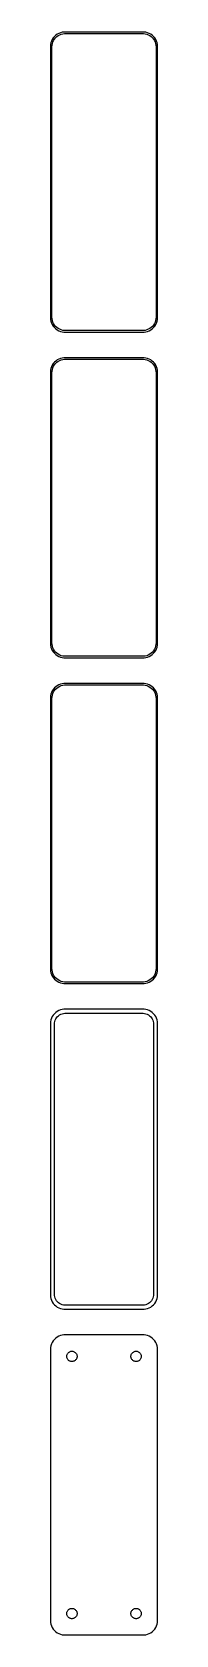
# Model space of a CAD drawing. Header units: metres. Extents: x -19 to 19, y 404 to 964.
import ezdxf

# ---------------------------------------------------------------- set-up
doc = ezdxf.new("R2010")
doc.units = ezdxf.units.M

msp = doc.modelspace()

# ---------------------------------------------------------------- linework, layer by layer
for p, q in [((-18.7106, 960.127), (-18.75, 959.5)), ((-18.75, 959.5), (-18.75, 864.5)), ((-18.5929, 960.743), (-18.7106, 960.127)), ((-18.3989, 961.341), (-18.5929, 960.743)), ((-18.1315, 961.909), (-18.3989, 961.341)), ((-18.25, 959.25), (-18.2125, 959.845)), ((-18.2125, 959.845), (-18.1008, 960.431)), ((-17.7951, 962.439), (-18.1315, 961.909)), ((-18.1008, 960.431), (-17.9164, 960.999)), ((-17.9164, 960.999), (-17.6624, 961.538)), ((-17.3948, 962.923), (-17.7951, 962.439)), ((-17.6624, 961.538), (-17.3428, 962.042)), ((-16.9371, 963.353), (-17.3948, 962.923)), ((-17.3428, 962.042), (-16.9626, 962.502)), ((-16.9626, 962.502), (-16.5278, 962.91)), ((-16.4291, 963.722), (-16.9371, 963.353)), ((-16.5278, 962.91), (-16.0452, 963.261)), ((-15.8789, 964.024), (-16.4291, 963.722)), ((-16.0452, 963.261), (-15.5224, 963.548)), ((-15.2951, 964.255), (-15.8789, 964.024)), ((-15.5224, 963.548), (-14.9678, 963.768)), ((-14.6869, 964.411), (-15.2951, 964.255)), ((-14.9678, 963.768), (-14.3901, 963.916)), ((-14.0639, 964.49), (-14.6869, 964.411)), ((-14.3901, 963.916), (-13.7982, 963.991)), ((14.0639, 964.49), (-14.0639, 964.49)), ((-13.7982, 963.991), (13.7982, 963.991)), ((13.7982, 963.991), (14.3901, 963.916)), ((14.6869, 964.411), (14.0639, 964.49)), ((14.3901, 963.916), (14.9678, 963.768)), ((15.2951, 964.255), (14.6869, 964.411)), ((14.9678, 963.768), (15.5224, 963.548)), ((15.8789, 964.024), (15.2951, 964.255)), ((15.5224, 963.548), (16.0452, 963.261)), ((16.4291, 963.722), (15.8789, 964.024)), ((16.0452, 963.261), (16.5278, 962.91)), ((16.9371, 963.353), (16.4291, 963.722)), ((16.5278, 962.91), (16.9626, 962.502)), ((17.3948, 962.923), (16.9371, 963.353)), ((16.9626, 962.502), (17.3428, 962.042)), ((17.3428, 962.042), (17.6624, 961.538)), ((17.7951, 962.439), (17.3948, 962.923)), ((17.6624, 961.538), (17.9164, 960.999)), ((18.1315, 961.909), (17.7951, 962.439)), ((17.9164, 960.999), (18.1008, 960.431)), ((18.1008, 960.431), (18.2125, 959.845)), ((18.3989, 961.341), (18.1315, 961.909)), ((18.2125, 959.845), (18.25, 959.25)), ((18.5929, 960.743), (18.3989, 961.341)), ((18.7106, 960.127), (18.5929, 960.743)), ((18.75, 959.5), (18.7106, 960.127)), ((18.75, 864.5), (18.75, 959.5)), ((-18.25, 864.75), (-18.25, 959.25)), ((18.25, 959.25), (18.25, 864.75)), ((-18.75, 864.5), (-18.7106, 863.873)), ((-18.2125, 864.155), (-18.25, 864.75)), ((-18.1008, 863.569), (-18.2125, 864.155)), ((18.2125, 864.155), (18.1008, 863.569)), ((18.25, 864.75), (18.2125, 864.155)), ((18.7106, 863.873), (18.75, 864.5)), ((-18.7106, 863.873), (-18.5929, 863.257)), ((-18.5929, 863.257), (-18.3989, 862.659)), ((-18.3989, 862.659), (-18.1315, 862.091)), ((-18.1315, 862.091), (-17.7951, 861.561)), ((-17.9164, 863.001), (-18.1008, 863.569)), ((-17.6624, 862.462), (-17.9164, 863.001)), ((-17.7951, 861.561), (-17.3948, 861.077)), ((-17.3428, 861.958), (-17.6624, 862.462)), ((-17.3948, 861.077), (-16.9371, 860.647)), ((-16.9626, 861.498), (-17.3428, 861.958)), ((-16.5278, 861.09), (-16.9626, 861.498)), ((-16.9371, 860.647), (-16.4291, 860.278)), ((-16.0452, 860.739), (-16.5278, 861.09)), ((-16.4291, 860.278), (-15.8789, 859.976)), ((-15.5224, 860.452), (-16.0452, 860.739)), ((-15.8789, 859.976), (-15.2951, 859.745)), ((-14.9678, 860.232), (-15.5224, 860.452)), ((-15.2951, 859.745), (-14.6869, 859.589)), ((-14.3901, 860.084), (-14.9678, 860.232)), ((-14.6869, 859.589), (-14.0639, 859.51)), ((-13.7982, 860.009), (-14.3901, 860.084)), ((-14.0639, 859.51), (14.0639, 859.51)), ((13.7982, 860.009), (-13.7982, 860.009)), ((14.3901, 860.084), (13.7982, 860.009)), ((14.0639, 859.51), (14.6869, 859.589)), ((14.9678, 860.232), (14.3901, 860.084)), ((14.6869, 859.589), (15.2951, 859.745)), ((15.5224, 860.452), (14.9678, 860.232)), ((15.2951, 859.745), (15.8789, 859.976)), ((16.0452, 860.739), (15.5224, 860.452)), ((15.8789, 859.976), (16.4291, 860.278)), ((16.5278, 861.09), (16.0452, 860.739)), ((16.4291, 860.278), (16.9371, 860.647)), ((16.9626, 861.498), (16.5278, 861.09)), ((16.9371, 860.647), (17.3948, 861.077)), ((17.3428, 861.958), (16.9626, 861.498)), ((17.6624, 862.462), (17.3428, 861.958)), ((17.3948, 861.077), (17.7951, 861.561)), ((17.9164, 863.001), (17.6624, 862.462)), ((17.7951, 861.561), (18.1315, 862.091)), ((18.1008, 863.569), (17.9164, 863.001)), ((18.1315, 862.091), (18.3989, 862.659)), ((18.3989, 862.659), (18.5929, 863.257)), ((18.5929, 863.257), (18.7106, 863.873)), ((-18.3989, 847.341), (-18.5929, 846.743)), ((-18.1315, 847.909), (-18.3989, 847.341)), ((-17.7951, 848.439), (-18.1315, 847.909)), ((-17.9164, 846.999), (-17.6624, 847.538)), ((-17.3948, 848.923), (-17.7951, 848.439)), ((-17.6624, 847.538), (-17.3428, 848.042)), ((-16.9371, 849.353), (-17.3948, 848.923)), ((-17.3428, 848.042), (-16.9626, 848.502)), ((-16.9626, 848.502), (-16.5278, 848.91)), ((-16.4291, 849.722), (-16.9371, 849.353)), ((-16.5278, 848.91), (-16.0452, 849.261)), ((-15.8789, 850.024), (-16.4291, 849.722)), ((-16.0452, 849.261), (-15.5224, 849.548)), ((-15.2951, 850.255), (-15.8789, 850.024)), ((-15.5224, 849.548), (-14.9678, 849.768)), ((-14.6869, 850.411), (-15.2951, 850.255)), ((-14.9678, 849.768), (-14.3901, 849.916)), ((-14.0639, 850.49), (-14.6869, 850.411)), ((-14.3901, 849.916), (-13.7982, 849.991)), ((14.0639, 850.49), (-14.0639, 850.49)), ((-13.7982, 849.991), (13.7982, 849.991)), ((13.7982, 849.991), (14.3901, 849.916)), ((14.6869, 850.411), (14.0639, 850.49)), ((14.3901, 849.916), (14.9678, 849.768)), ((15.2951, 850.255), (14.6869, 850.411)), ((14.9678, 849.768), (15.5224, 849.548)), ((15.8789, 850.024), (15.2951, 850.255)), ((15.5224, 849.548), (16.0452, 849.261)), ((16.4291, 849.722), (15.8789, 850.024)), ((16.0452, 849.261), (16.5278, 848.91)), ((16.9371, 849.353), (16.4291, 849.722)), ((16.5278, 848.91), (16.9626, 848.502)), ((17.3948, 848.923), (16.9371, 849.353)), ((16.9626, 848.502), (17.3428, 848.042)), ((17.3428, 848.042), (17.6624, 847.538)), ((17.7951, 848.439), (17.3948, 848.923)), ((17.6624, 847.538), (17.9164, 846.999)), ((18.1315, 847.909), (17.7951, 848.439)), ((18.3989, 847.341), (18.1315, 847.909)), ((18.5929, 846.743), (18.3989, 847.341)), ((-18.7106, 846.127), (-18.75, 845.5)), ((-18.75, 845.5), (-18.75, 750.5)), ((-18.5929, 846.743), (-18.7106, 846.127)), ((-18.25, 845.25), (-18.2125, 845.845)), ((-18.25, 750.75), (-18.25, 845.25)), ((-18.2125, 845.845), (-18.1008, 846.431)), ((-18.1008, 846.431), (-17.9164, 846.999)), ((17.9164, 846.999), (18.1008, 846.431)), ((18.1008, 846.431), (18.2125, 845.845)), ((18.2125, 845.845), (18.25, 845.25)), ((18.25, 845.25), (18.25, 750.75)), ((18.7106, 846.127), (18.5929, 846.743)), ((18.75, 845.5), (18.7106, 846.127)), ((18.75, 750.5), (18.75, 845.5)), ((-18.75, 750.5), (-18.7106, 749.873)), ((-18.7106, 749.873), (-18.5929, 749.257)), ((-18.5929, 749.257), (-18.3989, 748.659)), ((-18.3989, 748.659), (-18.1315, 748.091)), ((-18.2125, 750.155), (-18.25, 750.75)), ((-18.1008, 749.569), (-18.2125, 750.155)), ((-18.1315, 748.091), (-17.7951, 747.561)), ((-17.9164, 749.001), (-18.1008, 749.569)), ((-17.6624, 748.462), (-17.9164, 749.001)), ((-17.7951, 747.561), (-17.3948, 747.077)), ((-17.3428, 747.958), (-17.6624, 748.462)), ((-17.3948, 747.077), (-16.9371, 746.647)), ((-16.9626, 747.498), (-17.3428, 747.958)), ((-16.5278, 747.09), (-16.9626, 747.498)), ((-16.9371, 746.647), (-16.4291, 746.278)), ((-16.0452, 746.739), (-16.5278, 747.09)), ((-16.4291, 746.278), (-15.8789, 745.976)), ((-15.5224, 746.452), (-16.0452, 746.739)), ((-14.9678, 746.232), (-15.5224, 746.452)), ((-14.3901, 746.084), (-14.9678, 746.232)), ((14.9678, 746.232), (14.3901, 746.084)), ((15.5224, 746.452), (14.9678, 746.232)), ((16.0452, 746.739), (15.5224, 746.452)), ((15.8789, 745.976), (16.4291, 746.278)), ((16.5278, 747.09), (16.0452, 746.739)), ((16.4291, 746.278), (16.9371, 746.647)), ((16.9626, 747.498), (16.5278, 747.09)), ((16.9371, 746.647), (17.3948, 747.077)), ((17.3428, 747.958), (16.9626, 747.498)), ((17.6624, 748.462), (17.3428, 747.958)), ((17.3948, 747.077), (17.7951, 747.561)), ((17.9164, 749.001), (17.6624, 748.462)), ((17.7951, 747.561), (18.1315, 748.091)), ((18.1008, 749.569), (17.9164, 749.001)), ((18.2125, 750.155), (18.1008, 749.569)), ((18.1315, 748.091), (18.3989, 748.659)), ((18.25, 750.75), (18.2125, 750.155)), ((18.3989, 748.659), (18.5929, 749.257)), ((18.5929, 749.257), (18.7106, 749.873)), ((18.7106, 749.873), (18.75, 750.5)), ((-15.8789, 745.976), (-15.2951, 745.745)), ((-15.2951, 745.745), (-14.6869, 745.589)), ((-14.6869, 745.589), (-14.0639, 745.51)), ((-13.7982, 746.009), (-14.3901, 746.084)), ((-14.0639, 745.51), (14.0639, 745.51)), ((13.7982, 746.009), (-13.7982, 746.009)), ((14.3901, 746.084), (13.7982, 746.009)), ((14.0639, 745.51), (14.6869, 745.589)), ((14.6869, 745.589), (15.2951, 745.745)), ((15.2951, 745.745), (15.8789, 745.976)), ((-17.3948, 734.923), (-17.7951, 734.439)), ((-16.9371, 735.353), (-17.3948, 734.923)), ((-16.9626, 734.502), (-16.5278, 734.91)), ((-16.4291, 735.722), (-16.9371, 735.353)), ((-16.5278, 734.91), (-16.0452, 735.261)), ((-15.8789, 736.024), (-16.4291, 735.722)), ((-16.0452, 735.261), (-15.5224, 735.548)), ((-15.2951, 736.255), (-15.8789, 736.024)), ((-15.5224, 735.548), (-14.9678, 735.768)), ((-14.6869, 736.411), (-15.2951, 736.255)), ((-14.9678, 735.768), (-14.3901, 735.916)), ((-14.0639, 736.49), (-14.6869, 736.411)), ((-14.3901, 735.916), (-13.7982, 735.991)), ((14.0639, 736.49), (-14.0639, 736.49)), ((-13.7982, 735.991), (13.7982, 735.991)), ((13.7982, 735.991), (14.3901, 735.916)), ((14.6869, 736.411), (14.0639, 736.49)), ((14.3901, 735.916), (14.9678, 735.768)), ((15.2951, 736.255), (14.6869, 736.411)), ((14.9678, 735.768), (15.5224, 735.548)), ((15.8789, 736.024), (15.2951, 736.255)), ((15.5224, 735.548), (16.0452, 735.261)), ((16.4291, 735.722), (15.8789, 736.024)), ((16.0452, 735.261), (16.5278, 734.91)), ((16.9371, 735.353), (16.4291, 735.722)), ((16.5278, 734.91), (16.9626, 734.502)), ((17.3948, 734.923), (16.9371, 735.353)), ((17.7951, 734.439), (17.3948, 734.923)), ((-18.7106, 732.127), (-18.75, 731.5)), ((-18.75, 731.5), (-18.75, 636.5)), ((-18.5929, 732.743), (-18.7106, 732.127)), ((-18.3989, 733.341), (-18.5929, 732.743)), ((-18.1315, 733.909), (-18.3989, 733.341)), ((-18.25, 731.25), (-18.2125, 731.845)), ((-18.25, 636.75), (-18.25, 731.25)), ((-18.2125, 731.845), (-18.1008, 732.431)), ((-17.7951, 734.439), (-18.1315, 733.909)), ((-18.1008, 732.431), (-17.9164, 732.999)), ((-17.9164, 732.999), (-17.6624, 733.538)), ((-17.6624, 733.538), (-17.3428, 734.042)), ((-17.3428, 734.042), (-16.9626, 734.502)), ((16.9626, 734.502), (17.3428, 734.042)), ((17.3428, 734.042), (17.6624, 733.538)), ((17.6624, 733.538), (17.9164, 732.999)), ((18.1315, 733.909), (17.7951, 734.439)), ((17.9164, 732.999), (18.1008, 732.431)), ((18.1008, 732.431), (18.2125, 731.845)), ((18.3989, 733.341), (18.1315, 733.909)), ((18.2125, 731.845), (18.25, 731.25)), ((18.25, 731.25), (18.25, 636.75)), ((18.5929, 732.743), (18.3989, 733.341)), ((18.7106, 732.127), (18.5929, 732.743)), ((18.75, 731.5), (18.7106, 732.127)), ((18.75, 636.5), (18.75, 731.5)), ((-18.75, 636.5), (-18.7106, 635.873)), ((-18.7106, 635.873), (-18.5929, 635.257)), ((-18.5929, 635.257), (-18.3989, 634.659)), ((-18.3989, 634.659), (-18.1315, 634.091)), ((-18.2125, 636.155), (-18.25, 636.75)), ((-18.1008, 635.569), (-18.2125, 636.155)), ((-18.1315, 634.091), (-17.7951, 633.561)), ((-17.9164, 635.001), (-18.1008, 635.569)), ((-17.6624, 634.462), (-17.9164, 635.001)), ((-17.3428, 633.958), (-17.6624, 634.462)), ((-16.9626, 633.498), (-17.3428, 633.958)), ((17.3428, 633.958), (16.9626, 633.498)), ((17.6624, 634.462), (17.3428, 633.958)), ((17.9164, 635.001), (17.6624, 634.462)), ((17.7951, 633.561), (18.1315, 634.091)), ((18.1008, 635.569), (17.9164, 635.001)), ((18.2125, 636.155), (18.1008, 635.569)), ((18.1315, 634.091), (18.3989, 634.659)), ((18.25, 636.75), (18.2125, 636.155)), ((18.3989, 634.659), (18.5929, 635.257)), ((18.5929, 635.257), (18.7106, 635.873)), ((18.7106, 635.873), (18.75, 636.5)), ((-17.7951, 633.561), (-17.3948, 633.077)), ((-17.3948, 633.077), (-16.9371, 632.647)), ((-16.5278, 633.09), (-16.9626, 633.498)), ((-16.9371, 632.647), (-16.4291, 632.278)), ((-16.0452, 632.739), (-16.5278, 633.09)), ((-16.4291, 632.278), (-15.8789, 631.976)), ((-15.5224, 632.452), (-16.0452, 632.739)), ((-15.8789, 631.976), (-15.2951, 631.745)), ((-14.9678, 632.232), (-15.5224, 632.452)), ((-15.2951, 631.745), (-14.6869, 631.589)), ((-14.3901, 632.084), (-14.9678, 632.232)), ((-14.6869, 631.589), (-14.0639, 631.51)), ((-13.7982, 632.009), (-14.3901, 632.084)), ((-14.0639, 631.51), (14.0639, 631.51)), ((13.7982, 632.009), (-13.7982, 632.009)), ((14.3901, 632.084), (13.7982, 632.009)), ((14.0639, 631.51), (14.6869, 631.589)), ((14.9678, 632.232), (14.3901, 632.084)), ((14.6869, 631.589), (15.2951, 631.745)), ((15.5224, 632.452), (14.9678, 632.232)), ((15.2951, 631.745), (15.8789, 631.976)), ((16.0452, 632.739), (15.5224, 632.452)), ((15.8789, 631.976), (16.4291, 632.278)), ((16.5278, 633.09), (16.0452, 632.739)), ((16.4291, 632.278), (16.9371, 632.647)), ((16.9626, 633.498), (16.5278, 633.09)), ((16.9371, 632.647), (17.3948, 633.077)), ((17.3948, 633.077), (17.7951, 633.561)), ((-18.7106, 618.127), (-18.75, 617.5)), ((-18.75, 617.5), (-18.75, 522.5)), ((-18.5929, 618.743), (-18.7106, 618.127)), ((-18.3989, 619.341), (-18.5929, 618.743)), ((-18.1315, 619.909), (-18.3989, 619.341)), ((-17.7951, 620.439), (-18.1315, 619.909)), ((-17.3948, 620.923), (-17.7951, 620.439)), ((-16.9371, 621.353), (-17.3948, 620.923)), ((-17.3695, 617.25), (-17.339, 617.735)), ((-17.3695, 522.75), (-17.3695, 617.25)), ((-17.339, 617.735), (-17.2479, 618.212)), ((-17.2479, 618.212), (-17.0977, 618.674)), ((-17.0977, 618.674), (-16.8908, 619.114)), ((-16.4291, 621.722), (-16.9371, 621.353)), ((-16.8908, 619.114), (-16.6305, 619.524)), ((-16.6305, 619.524), (-16.3207, 619.899)), ((-15.8789, 622.024), (-16.4291, 621.722)), ((-16.3207, 619.899), (-15.9665, 620.231)), ((-15.9665, 620.231), (-15.5734, 620.517)), ((-15.2951, 622.255), (-15.8789, 622.024)), ((-15.5734, 620.517), (-15.1475, 620.751)), ((-14.6869, 622.411), (-15.2951, 622.255)), ((-15.1475, 620.751), (-14.6957, 620.93)), ((-14.6957, 620.93), (-14.2251, 621.051)), ((-14.0639, 622.49), (-14.6869, 622.411)), ((-14.2251, 621.051), (-13.743, 621.112)), ((14.0639, 622.49), (-14.0639, 622.49)), ((-13.743, 621.112), (13.743, 621.112)), ((13.743, 621.112), (14.2251, 621.051)), ((14.6869, 622.411), (14.0639, 622.49)), ((14.2251, 621.051), (14.6957, 620.93)), ((15.2951, 622.255), (14.6869, 622.411)), ((14.6957, 620.93), (15.1475, 620.751)), ((15.1475, 620.751), (15.5734, 620.517)), ((15.8789, 622.024), (15.2951, 622.255)), ((15.5734, 620.517), (15.9665, 620.231)), ((16.4291, 621.722), (15.8789, 622.024)), ((15.9665, 620.231), (16.3207, 619.899)), ((16.3207, 619.899), (16.6305, 619.524)), ((16.9371, 621.353), (16.4291, 621.722)), ((16.6305, 619.524), (16.8908, 619.114)), ((16.8908, 619.114), (17.0977, 618.674)), ((17.3948, 620.923), (16.9371, 621.353)), ((17.0977, 618.674), (17.2479, 618.212)), ((17.2479, 618.212), (17.339, 617.735)), ((17.339, 617.735), (17.3695, 617.25)), ((17.3695, 617.25), (17.3695, 522.75)), ((17.7951, 620.439), (17.3948, 620.923)), ((18.1315, 619.909), (17.7951, 620.439)), ((18.3989, 619.341), (18.1315, 619.909)), ((18.5929, 618.743), (18.3989, 619.341)), ((18.7106, 618.127), (18.5929, 618.743)), ((18.75, 617.5), (18.7106, 618.127)), ((18.75, 522.5), (18.75, 617.5)), ((-18.75, 522.5), (-18.7106, 521.873)), ((-18.7106, 521.873), (-18.5929, 521.257)), ((-17.339, 522.265), (-17.3695, 522.75)), ((-17.2479, 521.788), (-17.339, 522.265)), ((-17.0977, 521.326), (-17.2479, 521.788)), ((17.2479, 521.788), (17.0977, 521.326)), ((17.339, 522.265), (17.2479, 521.788)), ((17.3695, 522.75), (17.339, 522.265)), ((18.5929, 521.257), (18.7106, 521.873)), ((18.7106, 521.873), (18.75, 522.5)), ((-18.5929, 521.257), (-18.3989, 520.659)), ((-18.3989, 520.659), (-18.1315, 520.091)), ((-18.1315, 520.091), (-17.7951, 519.561)), ((-17.7951, 519.561), (-17.3948, 519.077)), ((-17.3948, 519.077), (-16.9371, 518.647)), ((-16.8908, 520.886), (-17.0977, 521.326)), ((-16.9371, 518.647), (-16.4291, 518.278)), ((-16.6305, 520.476), (-16.8908, 520.886)), ((-16.3207, 520.101), (-16.6305, 520.476)), ((-16.4291, 518.278), (-15.8789, 517.976)), ((-15.9665, 519.769), (-16.3207, 520.101)), ((-15.5734, 519.483), (-15.9665, 519.769)), ((-15.8789, 517.976), (-15.2951, 517.745)), ((-15.1475, 519.249), (-15.5734, 519.483)), ((-15.2951, 517.745), (-14.6869, 517.589)), ((-14.6957, 519.07), (-15.1475, 519.249)), ((-14.2251, 518.949), (-14.6957, 519.07)), ((-14.6869, 517.589), (-14.0639, 517.51)), ((-13.743, 518.888), (-14.2251, 518.949)), ((-14.0639, 517.51), (14.0639, 517.51)), ((13.743, 518.888), (-13.743, 518.888)), ((14.2251, 518.949), (13.743, 518.888)), ((14.0639, 517.51), (14.6869, 517.589)), ((14.6957, 519.07), (14.2251, 518.949)), ((14.6869, 517.589), (15.2951, 517.745)), ((15.1475, 519.249), (14.6957, 519.07)), ((15.5734, 519.483), (15.1475, 519.249)), ((15.2951, 517.745), (15.8789, 517.976)), ((15.9665, 519.769), (15.5734, 519.483)), ((15.8789, 517.976), (16.4291, 518.278)), ((16.3207, 520.101), (15.9665, 519.769)), ((16.6305, 520.476), (16.3207, 520.101)), ((16.4291, 518.278), (16.9371, 518.647)), ((16.8908, 520.886), (16.6305, 520.476)), ((17.0977, 521.326), (16.8908, 520.886)), ((16.9371, 518.647), (17.3948, 519.077)), ((17.3948, 519.077), (17.7951, 519.561)), ((17.7951, 519.561), (18.1315, 520.091)), ((18.1315, 520.091), (18.3989, 520.659)), ((18.3989, 520.659), (18.5929, 521.257)), ((-18.3989, 505.341), (-18.5929, 504.743)), ((-18.1315, 505.909), (-18.3989, 505.341)), ((-17.7951, 506.439), (-18.1315, 505.909)), ((-17.3948, 506.923), (-17.7951, 506.439)), ((-16.9371, 507.353), (-17.3948, 506.923)), ((-16.4291, 507.722), (-16.9371, 507.353)), ((-15.8789, 508.024), (-16.4291, 507.722)), ((-15.2951, 508.255), (-15.8789, 508.024)), ((-14.6869, 508.411), (-15.2951, 508.255)), ((-14.0639, 508.49), (-14.6869, 508.411)), ((14.0639, 508.49), (-14.0639, 508.49)), ((14.6869, 508.411), (14.0639, 508.49)), ((15.2951, 508.255), (14.6869, 508.411)), ((15.8789, 508.024), (15.2951, 508.255)), ((16.4291, 507.722), (15.8789, 508.024)), ((16.9371, 507.353), (16.4291, 507.722)), ((17.3948, 506.923), (16.9371, 507.353)), ((17.7951, 506.439), (17.3948, 506.923)), ((18.1315, 505.909), (17.7951, 506.439)), ((18.3989, 505.341), (18.1315, 505.909)), ((18.5929, 504.743), (18.3989, 505.341)), ((-18.7106, 504.127), (-18.75, 503.5)), ((-18.75, 503.5), (-18.75, 408.5)), ((-18.5929, 504.743), (-18.7106, 504.127)), ((-13.05, 501), (-13.0358, 501.226)), ((-13.0358, 500.774), (-13.05, 501)), ((-13.0358, 501.226), (-12.9934, 501.448)), ((-12.9934, 500.552), (-13.0358, 500.774)), ((-12.9934, 501.448), (-12.9236, 501.663)), ((-12.9236, 500.337), (-12.9934, 500.552)), ((-12.9236, 501.663), (-12.8273, 501.867)), ((-12.8273, 500.133), (-12.9236, 500.337)), ((-12.8273, 501.867), (-12.7062, 502.058)), ((-12.7062, 499.942), (-12.8273, 500.133)), ((-12.7062, 502.058), (-12.5621, 502.232)), ((-12.5621, 499.768), (-12.7062, 499.942)), ((-12.5621, 502.232), (-12.3974, 502.387)), ((-12.3974, 499.613), (-12.5621, 499.768)), ((-12.3974, 502.387), (-12.2145, 502.52)), ((-12.2145, 499.48), (-12.3974, 499.613)), ((-12.2145, 502.52), (-12.0164, 502.629)), ((-12.0164, 499.371), (-12.2145, 499.48)), ((-12.0164, 502.629), (-11.8062, 502.712)), ((-11.8062, 499.288), (-12.0164, 499.371)), ((-11.8062, 502.712), (-11.5873, 502.768)), ((-11.5873, 499.232), (-11.8062, 499.288)), ((-11.5873, 502.768), (-11.363, 502.796)), ((-11.363, 502.796), (-11.137, 502.796)), ((-11.137, 502.796), (-10.9127, 502.768)), ((-10.9127, 502.768), (-10.6938, 502.712)), ((-10.6938, 499.288), (-10.9127, 499.232)), ((-10.6938, 502.712), (-10.4836, 502.629)), ((-10.4836, 499.371), (-10.6938, 499.288)), ((-10.4836, 502.629), (-10.2855, 502.52)), ((-10.2855, 499.48), (-10.4836, 499.371)), ((-10.2855, 502.52), (-10.1026, 502.387)), ((-10.1026, 499.613), (-10.2855, 499.48)), ((-10.1026, 502.387), (-9.93785, 502.232)), ((-9.93785, 499.768), (-10.1026, 499.613)), ((-9.93785, 502.232), (-9.79376, 502.058)), ((-9.79376, 499.942), (-9.93785, 499.768)), ((-9.79376, 502.058), (-9.67264, 501.867)), ((-9.67264, 500.133), (-9.79376, 499.942)), ((-9.67264, 501.867), (-9.5764, 501.663)), ((-9.5764, 500.337), (-9.67264, 500.133)), ((-9.5764, 501.663), (-9.50655, 501.448)), ((-9.50655, 500.552), (-9.5764, 500.337)), ((-9.50655, 501.448), (-9.46419, 501.226)), ((-9.46419, 500.774), (-9.50655, 500.552)), ((-9.46419, 501.226), (-9.45, 501)), ((-9.45, 501), (-9.46419, 500.774)), ((9.45, 501), (9.46419, 501.226)), ((9.46419, 500.774), (9.45, 501)), ((9.46419, 501.226), (9.50655, 501.448)), ((9.50655, 500.552), (9.46419, 500.774)), ((9.50655, 501.448), (9.5764, 501.663)), ((9.5764, 500.337), (9.50655, 500.552)), ((9.5764, 501.663), (9.67264, 501.867)), ((9.67264, 500.133), (9.5764, 500.337)), ((9.67264, 501.867), (9.79376, 502.058)), ((9.79376, 499.942), (9.67264, 500.133)), ((9.79376, 502.058), (9.93785, 502.232)), ((9.93785, 499.768), (9.79376, 499.942)), ((9.93785, 502.232), (10.1026, 502.387)), ((10.1026, 499.613), (9.93785, 499.768)), ((10.1026, 502.387), (10.2855, 502.52)), ((10.2855, 499.48), (10.1026, 499.613)), ((10.2855, 502.52), (10.4836, 502.629)), ((10.4836, 499.371), (10.2855, 499.48)), ((10.4836, 502.629), (10.6938, 502.712)), ((10.6938, 499.288), (10.4836, 499.371)), ((10.6938, 502.712), (10.9127, 502.768)), ((10.9127, 499.232), (10.6938, 499.288)), ((10.9127, 502.768), (11.137, 502.796)), ((11.137, 502.796), (11.363, 502.796)), ((11.363, 502.796), (11.5873, 502.768)), ((11.5873, 502.768), (11.8062, 502.712)), ((11.8062, 499.288), (11.5873, 499.232)), ((11.8062, 502.712), (12.0164, 502.629)), ((12.0164, 499.371), (11.8062, 499.288)), ((12.0164, 502.629), (12.2145, 502.52)), ((12.2145, 499.48), (12.0164, 499.371)), ((12.2145, 502.52), (12.3974, 502.387)), ((12.3974, 499.613), (12.2145, 499.48)), ((12.3974, 502.387), (12.5621, 502.232)), ((12.5621, 499.768), (12.3974, 499.613)), ((12.5621, 502.232), (12.7062, 502.058)), ((12.7062, 499.942), (12.5621, 499.768)), ((12.7062, 502.058), (12.8273, 501.867)), ((12.8273, 500.133), (12.7062, 499.942)), ((12.8273, 501.867), (12.9236, 501.663)), ((12.9236, 500.337), (12.8273, 500.133)), ((12.9236, 501.663), (12.9934, 501.448)), ((12.9934, 500.552), (12.9236, 500.337)), ((12.9934, 501.448), (13.0358, 501.226)), ((13.0358, 500.774), (12.9934, 500.552)), ((13.0358, 501.226), (13.05, 501)), ((13.05, 501), (13.0358, 500.774)), ((18.7106, 504.127), (18.5929, 504.743)), ((18.75, 503.5), (18.7106, 504.127)), ((18.75, 408.5), (18.75, 503.5)), ((-11.363, 499.204), (-11.5873, 499.232)), ((-11.137, 499.204), (-11.363, 499.204)), ((-10.9127, 499.232), (-11.137, 499.204)), ((11.137, 499.204), (10.9127, 499.232)), ((11.363, 499.204), (11.137, 499.204)), ((11.5873, 499.232), (11.363, 499.204)), ((-13.05, 411), (-13.0358, 411.226)), ((-13.0358, 410.774), (-13.05, 411)), ((-13.0358, 411.226), (-12.9934, 411.448)), ((-12.9934, 410.552), (-13.0358, 410.774)), ((-12.9934, 411.448), (-12.9236, 411.663)), ((-12.9236, 410.337), (-12.9934, 410.552)), ((-12.9236, 411.663), (-12.8273, 411.867)), ((-12.8273, 410.133), (-12.9236, 410.337)), ((-12.8273, 411.867), (-12.7062, 412.058)), ((-12.7062, 409.942), (-12.8273, 410.133)), ((-12.7062, 412.058), (-12.5621, 412.232)), ((-12.5621, 409.768), (-12.7062, 409.942)), ((-12.5621, 412.232), (-12.3974, 412.387)), ((-12.3974, 409.613), (-12.5621, 409.768)), ((-12.3974, 412.387), (-12.2145, 412.52)), ((-12.2145, 409.48), (-12.3974, 409.613)), ((-12.2145, 412.52), (-12.0164, 412.629)), ((-12.0164, 412.629), (-11.8062, 412.712)), ((-11.8062, 412.712), (-11.5873, 412.768)), ((-11.5873, 412.768), (-11.363, 412.796)), ((-11.363, 412.796), (-11.137, 412.796)), ((-11.137, 412.796), (-10.9127, 412.768)), ((-10.9127, 412.768), (-10.6938, 412.712)), ((-10.6938, 412.712), (-10.4836, 412.629)), ((-10.4836, 412.629), (-10.2855, 412.52)), ((-10.2855, 412.52), (-10.1026, 412.387)), ((-10.1026, 409.613), (-10.2855, 409.48)), ((-10.1026, 412.387), (-9.93785, 412.232)), ((-9.93785, 409.768), (-10.1026, 409.613)), ((-9.93785, 412.232), (-9.79376, 412.058)), ((-9.79376, 409.942), (-9.93785, 409.768)), ((-9.79376, 412.058), (-9.67264, 411.867)), ((-9.67264, 410.133), (-9.79376, 409.942)), ((-9.67264, 411.867), (-9.5764, 411.663)), ((-9.5764, 410.337), (-9.67264, 410.133)), ((-9.5764, 411.663), (-9.50655, 411.448)), ((-9.50655, 410.552), (-9.5764, 410.337)), ((-9.50655, 411.448), (-9.46419, 411.226)), ((-9.46419, 410.774), (-9.50655, 410.552)), ((-9.46419, 411.226), (-9.45, 411)), ((-9.45, 411), (-9.46419, 410.774)), ((9.45, 411), (9.46419, 411.226)), ((9.46419, 410.774), (9.45, 411)), ((9.46419, 411.226), (9.50655, 411.448)), ((9.50655, 410.552), (9.46419, 410.774)), ((9.50655, 411.448), (9.5764, 411.663)), ((9.5764, 410.337), (9.50655, 410.552)), ((9.5764, 411.663), (9.67264, 411.867)), ((9.67264, 410.133), (9.5764, 410.337)), ((9.67264, 411.867), (9.79376, 412.058)), ((9.79376, 409.942), (9.67264, 410.133)), ((9.79376, 412.058), (9.93785, 412.232)), ((9.93785, 409.768), (9.79376, 409.942)), ((9.93785, 412.232), (10.1026, 412.387)), ((10.1026, 409.613), (9.93785, 409.768)), ((10.1026, 412.387), (10.2855, 412.52)), ((10.2855, 409.48), (10.1026, 409.613)), ((10.2855, 412.52), (10.4836, 412.629)), ((10.4836, 412.629), (10.6938, 412.712)), ((10.6938, 412.712), (10.9127, 412.768)), ((10.9127, 412.768), (11.137, 412.796)), ((11.137, 412.796), (11.363, 412.796)), ((11.363, 412.796), (11.5873, 412.768)), ((11.5873, 412.768), (11.8062, 412.712)), ((11.8062, 412.712), (12.0164, 412.629)), ((12.0164, 412.629), (12.2145, 412.52)), ((12.2145, 412.52), (12.3974, 412.387)), ((12.3974, 409.613), (12.2145, 409.48)), ((12.3974, 412.387), (12.5621, 412.232)), ((12.5621, 409.768), (12.3974, 409.613)), ((12.5621, 412.232), (12.7062, 412.058)), ((12.7062, 409.942), (12.5621, 409.768)), ((12.7062, 412.058), (12.8273, 411.867)), ((12.8273, 410.133), (12.7062, 409.942)), ((12.8273, 411.867), (12.9236, 411.663)), ((12.9236, 410.337), (12.8273, 410.133)), ((12.9236, 411.663), (12.9934, 411.448)), ((12.9934, 410.552), (12.9236, 410.337)), ((12.9934, 411.448), (13.0358, 411.226)), ((13.0358, 410.774), (12.9934, 410.552)), ((13.0358, 411.226), (13.05, 411)), ((13.05, 411), (13.0358, 410.774)), ((-18.75, 408.5), (-18.7106, 407.873)), ((-18.7106, 407.873), (-18.5929, 407.257)), ((-18.5929, 407.257), (-18.3989, 406.659)), ((-18.3989, 406.659), (-18.1315, 406.091)), ((-18.1315, 406.091), (-17.7951, 405.561)), ((-17.7951, 405.561), (-17.3948, 405.077)), ((-17.3948, 405.077), (-16.9371, 404.647)), ((-16.9371, 404.647), (-16.4291, 404.278)), ((-16.4291, 404.278), (-15.8789, 403.976)), ((-15.8789, 403.976), (-15.2951, 403.745)), ((-12.0164, 409.371), (-12.2145, 409.48)), ((-11.8062, 409.288), (-12.0164, 409.371)), ((-11.5873, 409.232), (-11.8062, 409.288)), ((-11.363, 409.204), (-11.5873, 409.232)), ((-11.137, 409.204), (-11.363, 409.204)), ((-10.9127, 409.232), (-11.137, 409.204)), ((-10.6938, 409.288), (-10.9127, 409.232)), ((-10.4836, 409.371), (-10.6938, 409.288)), ((-10.2855, 409.48), (-10.4836, 409.371)), ((10.4836, 409.371), (10.2855, 409.48)), ((10.6938, 409.288), (10.4836, 409.371)), ((10.9127, 409.232), (10.6938, 409.288)), ((11.137, 409.204), (10.9127, 409.232)), ((11.363, 409.204), (11.137, 409.204)), ((11.5873, 409.232), (11.363, 409.204)), ((11.8062, 409.288), (11.5873, 409.232)), ((12.0164, 409.371), (11.8062, 409.288)), ((12.2145, 409.48), (12.0164, 409.371)), ((15.2951, 403.745), (15.8789, 403.976)), ((15.8789, 403.976), (16.4291, 404.278)), ((16.4291, 404.278), (16.9371, 404.647)), ((16.9371, 404.647), (17.3948, 405.077)), ((17.3948, 405.077), (17.7951, 405.561)), ((17.7951, 405.561), (18.1315, 406.091)), ((18.1315, 406.091), (18.3989, 406.659)), ((18.3989, 406.659), (18.5929, 407.257)), ((18.5929, 407.257), (18.7106, 407.873)), ((18.7106, 407.873), (18.75, 408.5)), ((-15.2951, 403.745), (-14.6869, 403.589)), ((-14.6869, 403.589), (-14.0639, 403.51)), ((-14.0639, 403.51), (14.0639, 403.51)), ((14.0639, 403.51), (14.6869, 403.589)), ((14.6869, 403.589), (15.2951, 403.745))]:
    msp.add_line(p, q)

doc.saveas('drawing.dxf')
